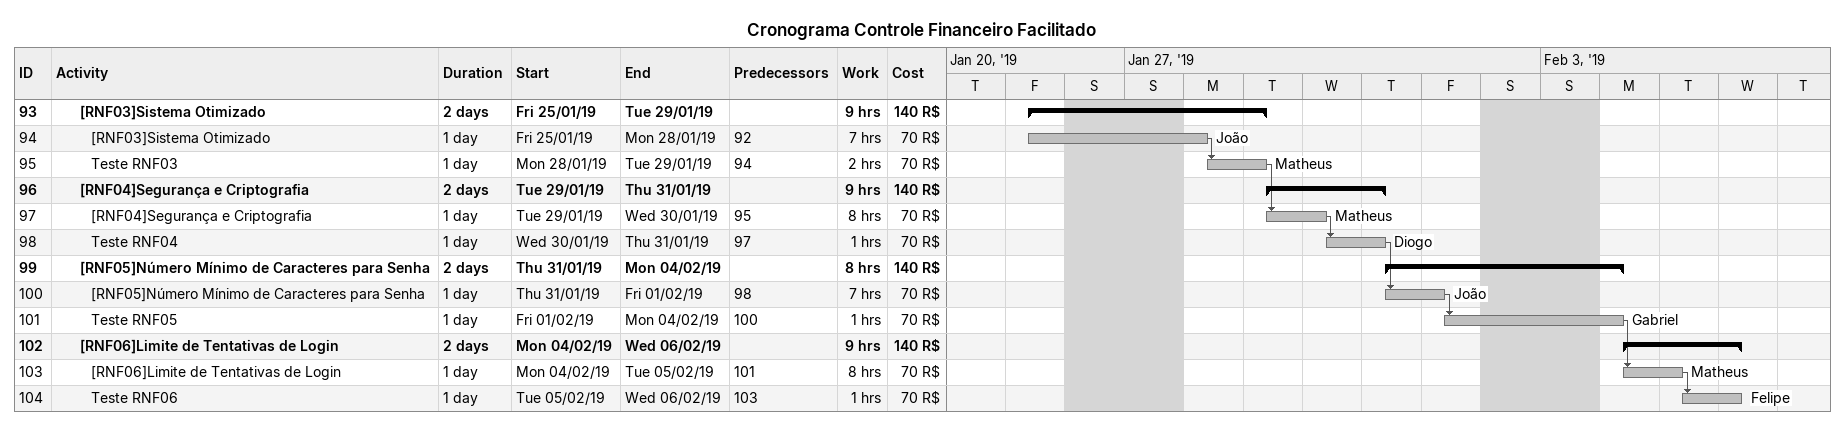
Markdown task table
Cronograma Controle Financeiro Facilitado

| ID | Level | Task | Duration | Start | Finish | Predecessors | Resources | Work (h) | Cost (R$) |
|---|---|---|---|---|---|---|---|---|---|
| 93 | 3 | **[RNF03]Sistema Otimizado** | 2d | 2019-01-25 | 2019-01-29 |  |  | 9 | 140 |
| 94 | 4 | [RNF03]Sistema Otimizado | 1d | 2019-01-25 | 2019-01-28 | 92 | João | 7 | 70 |
| 95 | 4 | Teste RNF03 | 1d | 2019-01-28 | 2019-01-29 | 94 | Matheus | 2 | 70 |
| 96 | 3 | **[RNF04]Segurança e Criptografia** | 2d | 2019-01-29 | 2019-01-31 |  |  | 9 | 140 |
| 97 | 4 | [RNF04]Segurança e Criptografia | 1d | 2019-01-29 | 2019-01-30 | 95 | Matheus | 8 | 70 |
| 98 | 4 | Teste RNF04 | 1d | 2019-01-30 | 2019-01-31 | 97 | Diogo | 1 | 70 |
| 99 | 3 | **[RNF05]Número Mínimo de Caracteres para Senha** | 2d | 2019-01-31 | 2019-02-04 |  |  | 8 | 140 |
| 100 | 4 | [RNF05]Número Mínimo de Caracteres para Senha | 1d | 2019-01-31 | 2019-02-01 | 98 | João | 7 | 70 |
| 101 | 4 | Teste RNF05 | 1d | 2019-02-01 | 2019-02-04 | 100 | Gabriel | 1 | 70 |
| 102 | 3 | **[RNF06]Limite de Tentativas de Login** | 2d | 2019-02-04 | 2019-02-06 |  |  | 9 | 140 |
| 103 | 4 | [RNF06]Limite de Tentativas de Login | 1d | 2019-02-04 | 2019-02-05 | 101 | Matheus | 8 | 70 |
| 104 | 4 | Teste RNF06 | 1d | 2019-02-05 | 2019-02-06 | 103 | Felipe | 1 | 70 |
